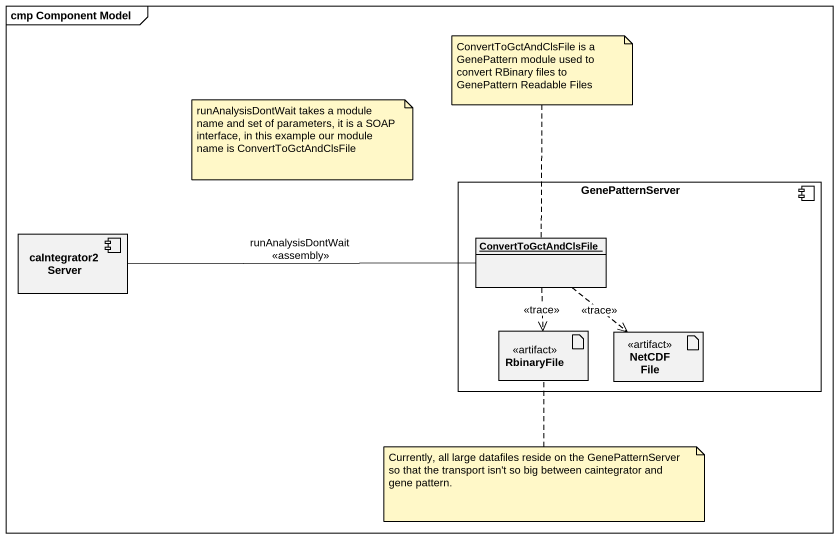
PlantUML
@startuml
mainframe cmp Component Model
allowmixing
hide circle
hide empty members
component GenePatternServer {
  object ConvertToGctAndClsFile
  artifact RbinaryFile <<artifact>>
  artifact "NetCDF File" as NetCDF_File <<artifact>>
}
component "caIntegrator2 Server" as caIntegrator2_Server
caIntegrator2_Server -right- ConvertToGctAndClsFile : runAnalysisDontWait\n<<assembly>>
ConvertToGctAndClsFile ..> RbinaryFile : <<trace>>
ConvertToGctAndClsFile ..> NetCDF_File : <<trace>>
note top of ConvertToGctAndClsFile : ConvertToGctAndClsFile is a GenePattern module used to convert RBinary files to GenePattern Readable Files
note as N2
  runAnalysisDontWait takes a module name and set of parameters, it is a SOAP interface, in this example our module name is ConvertToGctAndClsFile
end note
note bottom of RbinaryFile : Currently, all large datafiles reside on the GenePatternServer so that the transport isn't so big between caintegrator and gene pattern.
@enduml
